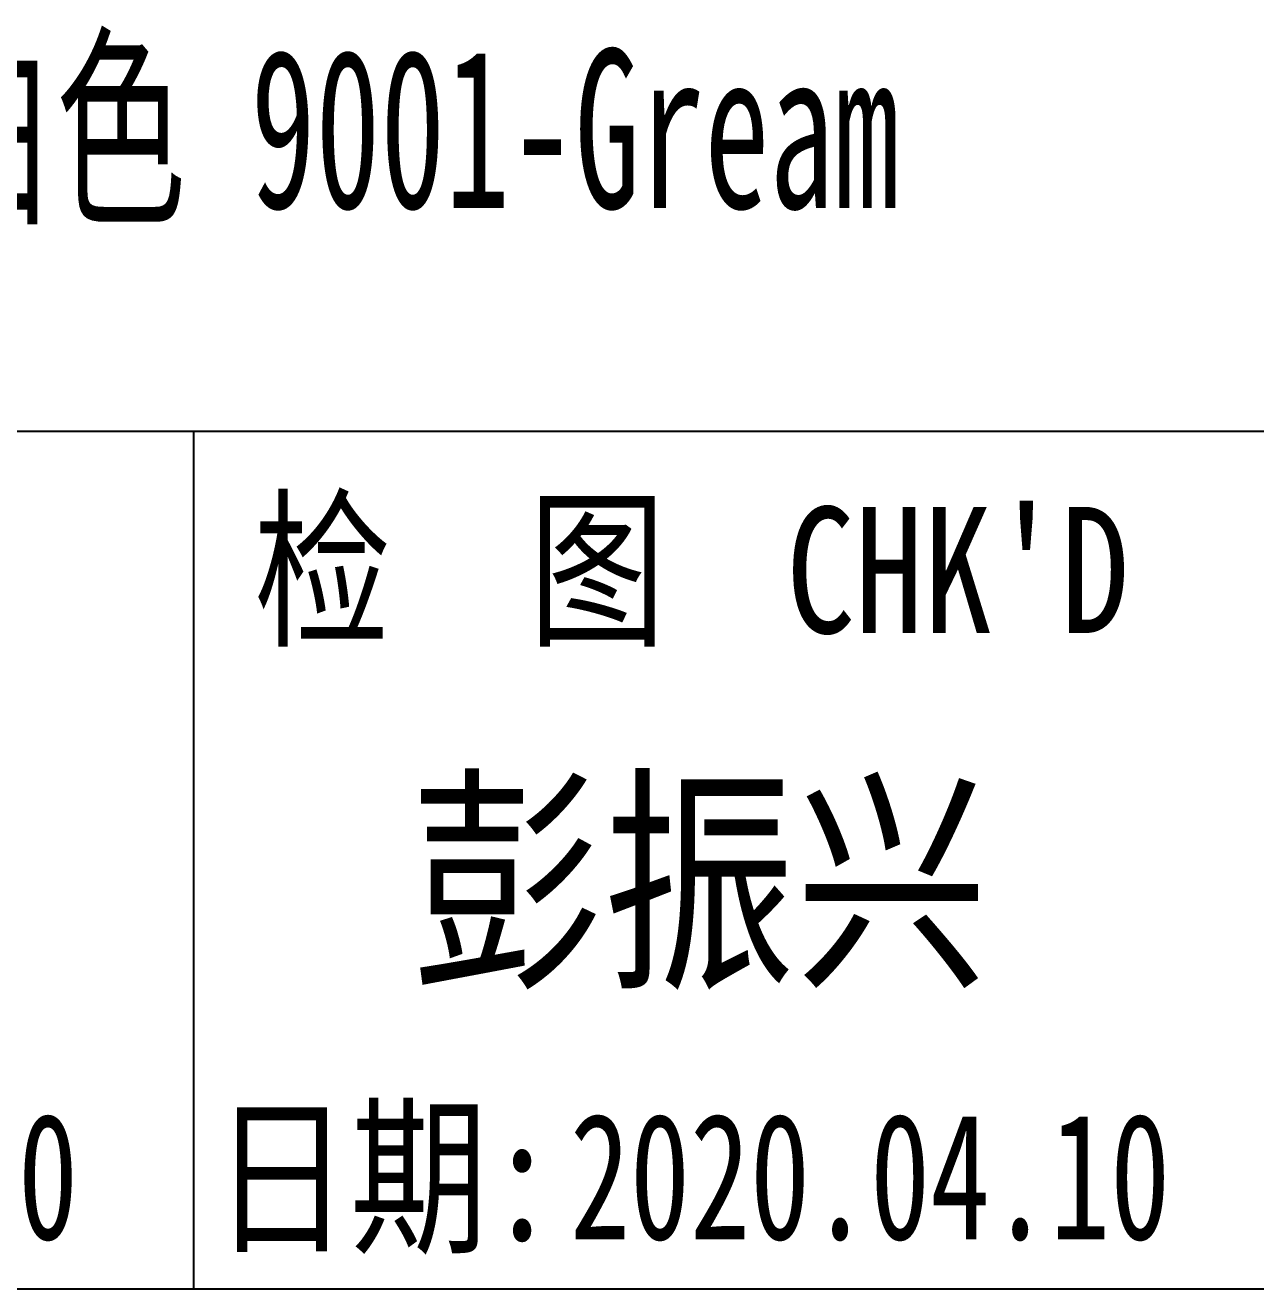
# Model space of a CAD drawing. Header units: millimetres. Extents: x -50270 to 104182, y -50696 to 36415.
# Drawn here: x -48104.93 to -48080.53, y 35383.13 to 35408.18 of the extents above; entities that cross this region are included whole.
import ezdxf
from ezdxf.enums import TextEntityAlignment as Align

# ---------------------------------------------------------------- set-up
doc = ezdxf.new("R2010")
doc.units = ezdxf.units.MM
doc.header["$LTSCALE"] = 0.5
doc.layers.add('图\\M+19E79\\M+195B6\\M+18E9A', color=7, linetype='Continuous')
doc.layers.add('表面处理', color=7, linetype='Continuous')
doc.layers.add('图框', color=7, linetype='Continuous', lineweight=18)
doc.styles.add('国标', font='simfang.ttf', dxfattribs={"width": 0.8})

# ---------------------------------------------------------------- blocks, each defined once
blk = doc.blocks.new('GZDEH零件A4图框V01版')
at = {"layer": '图\\M+19E79\\M+195B6\\M+18E9A', "color": 9}
for p, q in [((25, 30.5), (205, 30.5)), ((68.34, 30.5), (68.34, 13.5)), ((68.34, 30.5), (68.34, 13.5))]:
    blk.add_line(p, q, dxfattribs=at)
at = {"layer": '图\\M+19E79\\M+195B6\\M+18E9A', "linetype": 'Continuous'}
blk.add_line((25, 13.5), (205, 13.5), dxfattribs=at)
at = {"layer": '图\\M+19E79\\M+195B6\\M+18E9A', "color": 9, "style": '国标', "width": 0.8}
for s, p in [('检  图', (73.62, 26.501)), ('日期:', (72.126, 14.462))]:
    blk.add_text(s, height=2.5, dxfattribs=at).set_placement(p, align=Align.CENTER)
blk.add_text("CHK'D", height=2.5, dxfattribs=at).set_placement((80.092, 26.501))
blk = doc.blocks.new('DEH A4')
at = {"layer": '图框'}
blk.add_blockref('GZDEH零件A4图框V01版', (0, 0), dxfattribs=at)

msp = doc.modelspace()

# ---------------------------------------------------------------- block references
at = {"layer": '图框'}
msp.add_blockref('DEH A4', (-48169.933, 35369.626), dxfattribs=at)

# ---------------------------------------------------------------- texts
at = {"layer": '图\\M+19E79\\M+195B6\\M+18E9A', "color": 3, "style": '国标'}
for s, height, width, p in [('彭振兴', 3.5, 0.8, (-48097.295, 35389.442)), ('2020.04.10', 2.5, 0.7, (-48115.79, 35384.106)), ('2020.04.10', 2.5, 0.7, (-48094.13, 35384.106))]:
    msp.add_text(s, height=height, dxfattribs=dict(at, width=width)).set_placement(p)
at = {"layer": '表面处理', "color": 3, "style": '国标', "width": 0.6}
msp.add_text('喷漆：乳白色 9001-Gream', height=3.15, dxfattribs=at).set_placement((-48102.41, 35404.551), align=Align.CENTER)

doc.saveas('drawing.dxf')
